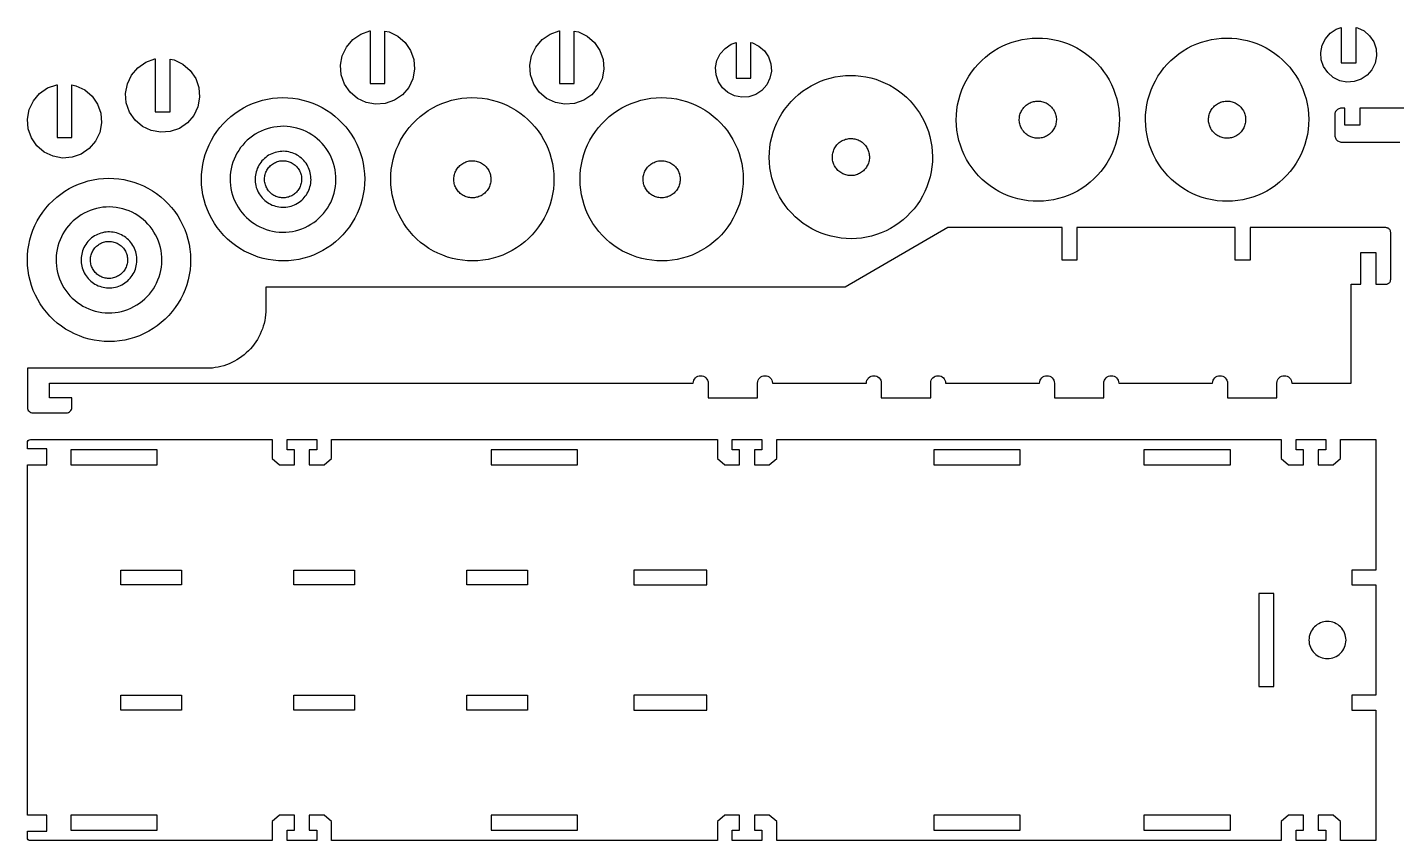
# Model space of a CAD drawing. Extents: x 18 to 1201, y 18 to 366.
# Drawn here: x 18 to 604, y 18 to 366 of the extents above; entities that cross this region are included whole.
import ezdxf

# ---------------------------------------------------------------- set-up
doc = ezdxf.new("R2010")
doc.units = 0
doc.header["$MEASUREMENT"] = 0
for name, color, linetype in [('EXT', 1, 'CONTINUOUS'), ('INT', 150, 'CONTINUOUS'), ('POCKET_1_1MM', 105, 'CONTINUOUS')]:
    doc.layers.add(name, color=color, linetype=linetype)

msp = doc.modelspace()

# ---------------------------------------------------------------- linework, layer by layer
at = {"layer": 'EXT'}
for points in [[(178.75, 337.31), (175.33, 334.96), (171.43, 333.58), (167.3, 333.26), (163.22, 334.01), (159.48, 335.8), (156.33, 338.49), (153.98, 341.9), (152.6, 345.81), (152.28, 349.94), (153.03, 354.02), (154.82, 357.76), (157.51, 360.91), (160.92, 363.26), (164.83, 364.64), (164.94, 364.64), (164.94, 342.09), (171.29, 342.09), (171.29, 364.53), (173.04, 364.21), (176.78, 362.42), (179.93, 359.73), (182.28, 356.31), (183.66, 352.41), (183.98, 348.28), (183.23, 344.2), (181.44, 340.46)], [(259.75, 337.31), (256.33, 334.96), (252.43, 333.58), (248.3, 333.26), (244.22, 334.01), (240.48, 335.8), (237.33, 338.49), (234.98, 341.9), (233.6, 345.81), (233.28, 349.94), (234.03, 354.02), (235.82, 357.76), (238.51, 360.91), (241.92, 363.26), (245.83, 364.64), (245.94, 364.64), (245.94, 342.09), (252.29, 342.09), (252.29, 364.53), (254.04, 364.21), (257.78, 362.42), (260.93, 359.73), (263.28, 356.31), (264.66, 352.41), (264.98, 348.28), (264.23, 344.2), (262.44, 340.46)], [(591.61, 345.71), (589.02, 343.97), (586.06, 342.97), (582.95, 342.76), (579.89, 343.36), (577.08, 344.74), (574.73, 346.79), (572.99, 349.38), (571.98, 352.34), (571.77, 355.45), (572.38, 358.52), (573.75, 361.32), (575.81, 363.67), (578.4, 365.41), (580.52, 366.13), (580.52, 350.99), (586.87, 350.99), (586.87, 366.15), (587.53, 366.02), (590.34, 364.65), (592.69, 362.59), (594.43, 360), (595.43, 357.05), (595.64, 353.93), (595.04, 350.87), (593.67, 348.06)], [(332.61, 339.21), (330.02, 337.47), (327.06, 336.47), (323.95, 336.26), (320.89, 336.86), (318.08, 338.24), (315.73, 340.29), (313.99, 342.88), (312.98, 345.84), (312.77, 348.95), (313.38, 352.02), (314.75, 354.82), (316.81, 357.17), (319.4, 358.91), (321.52, 359.63), (321.52, 344.49), (327.87, 344.49), (327.87, 359.65), (328.53, 359.52), (331.34, 358.15), (333.69, 356.09), (335.43, 353.5), (336.43, 350.55), (336.64, 347.43), (336.04, 344.37), (334.67, 341.56)], [(426.9, 301.1), (425.34, 302.65), (423.88, 304.29), (422.53, 306.01), (421.29, 307.82), (420.16, 309.7), (419.16, 311.65), (418.27, 313.66), (417.52, 315.72), (416.9, 317.83), (416.41, 319.97), (416.05, 322.13), (415.84, 324.31), (415.76, 326.51), (415.82, 328.7), (416.01, 330.89), (416.34, 333.05), (416.81, 335.2), (417.41, 337.31), (418.15, 339.38), (419.01, 341.39), (419.99, 343.35), (421.1, 345.25), (422.32, 347.07), (423.66, 348.81), (425.1, 350.46), (426.65, 352.02), (428.29, 353.48), (430.01, 354.83), (431.82, 356.08), (433.7, 357.2), (435.65, 358.21), (437.66, 359.09), (439.72, 359.84), (441.83, 360.47), (443.97, 360.96), (446.13, 361.31), (448.31, 361.53), (450.51, 361.61), (452.7, 361.55), (454.89, 361.35), (457.05, 361.02), (459.2, 360.55), (461.31, 359.95), (463.38, 359.22), (465.39, 358.36), (467.35, 357.37), (469.25, 356.26), (471.07, 355.04), (472.81, 353.7), (474.46, 352.26), (476.02, 350.72), (477.48, 349.08), (478.83, 347.35), (480.08, 345.54), (481.2, 343.66), (482.21, 341.71), (483.09, 339.7), (483.84, 337.64), (484.47, 335.54), (484.96, 333.4), (485.31, 331.23), (485.53, 329.05), (485.61, 326.86), (485.55, 324.66), (485.35, 322.48), (485.02, 320.31), (484.55, 318.17), (483.95, 316.06), (483.22, 313.99), (482.36, 311.97), (481.37, 310.01), (480.26, 308.12), (479.04, 306.3), (477.7, 304.56), (476.26, 302.9), (474.72, 301.34), (473.08, 299.88), (471.35, 298.53), (469.54, 297.29), (467.66, 296.16), (465.71, 295.16), (463.7, 294.27), (461.64, 293.52), (459.54, 292.9), (457.4, 292.41), (455.23, 292.05), (453.05, 291.84), (450.86, 291.76), (448.66, 291.82), (446.48, 292.01), (444.31, 292.34), (442.17, 292.81), (440.06, 293.41), (437.99, 294.15), (435.97, 295.01), (434.01, 295.99), (432.12, 297.1), (430.3, 298.32), (428.56, 299.66)], [(507.9, 301.1), (506.34, 302.65), (504.88, 304.29), (503.53, 306.01), (502.29, 307.82), (501.16, 309.7), (500.16, 311.65), (499.27, 313.66), (498.52, 315.72), (497.9, 317.83), (497.41, 319.97), (497.05, 322.13), (496.84, 324.31), (496.76, 326.51), (496.82, 328.7), (497.01, 330.89), (497.34, 333.05), (497.81, 335.2), (498.41, 337.31), (499.15, 339.38), (500.01, 341.39), (500.99, 343.35), (502.1, 345.25), (503.32, 347.07), (504.66, 348.81), (506.1, 350.46), (507.65, 352.02), (509.29, 353.48), (511.01, 354.83), (512.82, 356.08), (514.7, 357.2), (516.65, 358.21), (518.66, 359.09), (520.72, 359.84), (522.83, 360.47), (524.97, 360.96), (527.13, 361.31), (529.31, 361.53), (531.51, 361.61), (533.7, 361.55), (535.89, 361.35), (538.05, 361.02), (540.2, 360.55), (542.31, 359.95), (544.38, 359.22), (546.39, 358.36), (548.35, 357.37), (550.25, 356.26), (552.07, 355.04), (553.81, 353.7), (555.46, 352.26), (557.02, 350.72), (558.48, 349.08), (559.83, 347.35), (561.08, 345.54), (562.2, 343.66), (563.21, 341.71), (564.09, 339.7), (564.84, 337.64), (565.47, 335.54), (565.96, 333.4), (566.31, 331.23), (566.53, 329.05), (566.61, 326.86), (566.55, 324.66), (566.35, 322.48), (566.02, 320.31), (565.55, 318.17), (564.95, 316.06), (564.22, 313.99), (563.36, 311.97), (562.37, 310.01), (561.26, 308.12), (560.04, 306.3), (558.7, 304.56), (557.26, 302.9), (555.72, 301.34), (554.08, 299.88), (552.35, 298.53), (550.54, 297.29), (548.66, 296.16), (546.71, 295.16), (544.7, 294.27), (542.64, 293.52), (540.54, 292.9), (538.4, 292.41), (536.23, 292.05), (534.05, 291.84), (531.86, 291.76), (529.66, 291.82), (527.48, 292.01), (525.31, 292.34), (523.17, 292.81), (521.06, 293.41), (518.99, 294.15), (516.97, 295.01), (515.01, 295.99), (513.12, 297.1), (511.3, 298.32), (509.56, 299.66)], [(86.75, 325.31), (83.33, 322.96), (79.43, 321.58), (75.3, 321.26), (71.22, 322.01), (67.48, 323.8), (64.33, 326.49), (61.98, 329.9), (60.6, 333.81), (60.28, 337.94), (61.03, 342.02), (62.82, 345.76), (65.51, 348.91), (68.92, 351.26), (72.83, 352.64), (72.94, 352.64), (72.94, 330.09), (79.29, 330.09), (79.29, 352.53), (81.04, 352.21), (84.78, 350.42), (87.93, 347.73), (90.28, 344.31), (91.66, 340.41), (91.98, 336.28), (91.23, 332.2), (89.44, 328.46)], [(44.75, 314.31), (41.33, 311.96), (37.43, 310.58), (33.3, 310.26), (29.22, 311.01), (25.48, 312.8), (22.33, 315.49), (19.98, 318.9), (18.6, 322.81), (18.28, 326.94), (19.03, 331.02), (20.82, 334.76), (23.51, 337.91), (26.92, 340.26), (30.83, 341.64), (30.94, 341.64), (30.94, 319.09), (37.29, 319.09), (37.29, 341.53), (39.04, 341.21), (42.78, 339.42), (45.93, 336.73), (48.28, 333.31), (49.66, 329.41), (49.98, 325.28), (49.23, 321.2), (47.44, 317.46)], [(346.9, 285.1), (345.34, 286.65), (343.88, 288.29), (342.53, 290.01), (341.29, 291.82), (340.16, 293.7), (339.16, 295.65), (338.27, 297.66), (337.52, 299.72), (336.9, 301.83), (336.41, 303.97), (336.05, 306.13), (335.84, 308.31), (335.76, 310.51), (335.82, 312.7), (336.01, 314.89), (336.34, 317.05), (336.81, 319.2), (337.41, 321.31), (338.15, 323.38), (339.01, 325.39), (339.99, 327.35), (341.1, 329.25), (342.32, 331.07), (343.66, 332.81), (345.1, 334.46), (346.65, 336.02), (348.29, 337.48), (350.01, 338.83), (351.82, 340.08), (353.7, 341.2), (355.65, 342.21), (357.66, 343.09), (359.72, 343.84), (361.83, 344.47), (363.97, 344.96), (366.13, 345.31), (368.31, 345.53), (370.51, 345.61), (372.7, 345.55), (374.89, 345.35), (377.05, 345.02), (379.2, 344.55), (381.31, 343.95), (383.38, 343.22), (385.39, 342.36), (387.35, 341.37), (389.25, 340.26), (391.07, 339.04), (392.81, 337.7), (394.46, 336.26), (396.02, 334.72), (397.48, 333.08), (398.83, 331.35), (400.08, 329.54), (401.2, 327.66), (402.21, 325.71), (403.09, 323.7), (403.84, 321.64), (404.47, 319.54), (404.96, 317.4), (405.31, 315.23), (405.53, 313.05), (405.61, 310.86), (405.55, 308.66), (405.35, 306.48), (405.02, 304.31), (404.55, 302.17), (403.95, 300.06), (403.22, 297.99), (402.36, 295.97), (401.37, 294.01), (400.26, 292.12), (399.04, 290.3), (397.7, 288.56), (396.26, 286.9), (394.72, 285.34), (393.08, 283.88), (391.35, 282.53), (389.54, 281.29), (387.66, 280.16), (385.71, 279.16), (383.7, 278.27), (381.64, 277.52), (379.54, 276.9), (377.4, 276.41), (375.23, 276.05), (373.05, 275.84), (370.86, 275.76), (368.66, 275.82), (366.48, 276.01), (364.31, 276.34), (362.17, 276.81), (360.06, 277.41), (357.99, 278.15), (355.97, 279.01), (354.01, 279.99), (352.12, 281.1), (350.3, 282.32), (348.56, 283.66)], [(103.9, 275.6), (102.34, 277.15), (100.88, 278.79), (99.53, 280.51), (98.29, 282.32), (97.16, 284.2), (96.16, 286.15), (95.27, 288.16), (94.52, 290.22), (93.9, 292.33), (93.41, 294.47), (93.05, 296.63), (92.84, 298.81), (92.76, 301.01), (92.82, 303.2), (93.01, 305.39), (93.34, 307.55), (93.81, 309.7), (94.41, 311.81), (95.15, 313.88), (96.01, 315.89), (96.99, 317.85), (98.1, 319.75), (99.32, 321.57), (100.66, 323.31), (102.1, 324.96), (103.65, 326.52), (105.29, 327.98), (107.01, 329.33), (108.82, 330.58), (110.7, 331.7), (112.65, 332.71), (114.66, 333.59), (116.72, 334.34), (118.83, 334.97), (120.97, 335.46), (123.13, 335.81), (125.31, 336.03), (127.51, 336.11), (129.7, 336.05), (131.89, 335.85), (134.05, 335.52), (136.2, 335.05), (138.31, 334.45), (140.38, 333.72), (142.39, 332.86), (144.35, 331.87), (146.25, 330.76), (148.07, 329.54), (149.81, 328.2), (151.46, 326.76), (153.02, 325.22), (154.48, 323.58), (155.83, 321.85), (157.08, 320.04), (158.2, 318.16), (159.21, 316.21), (160.09, 314.2), (160.84, 312.14), (161.47, 310.04), (161.96, 307.9), (162.31, 305.73), (162.53, 303.55), (162.61, 301.36), (162.55, 299.16), (162.35, 296.98), (162.02, 294.81), (161.55, 292.67), (160.95, 290.56), (160.22, 288.49), (159.36, 286.47), (158.37, 284.51), (157.26, 282.62), (156.04, 280.8), (154.7, 279.06), (153.26, 277.4), (151.72, 275.84), (150.08, 274.38), (148.35, 273.03), (146.54, 271.79), (144.66, 270.66), (142.71, 269.66), (140.7, 268.77), (138.64, 268.02), (136.54, 267.4), (134.4, 266.91), (132.23, 266.55), (130.05, 266.34), (127.86, 266.26), (125.66, 266.32), (123.48, 266.51), (121.31, 266.84), (119.17, 267.31), (117.06, 267.91), (114.99, 268.65), (112.97, 269.51), (111.01, 270.49), (109.12, 271.6), (107.3, 272.82), (105.56, 274.16)], [(184.9, 275.6), (183.34, 277.15), (181.88, 278.79), (180.53, 280.51), (179.29, 282.32), (178.16, 284.2), (177.16, 286.15), (176.27, 288.16), (175.52, 290.22), (174.9, 292.33), (174.41, 294.47), (174.05, 296.63), (173.84, 298.81), (173.76, 301.01), (173.82, 303.2), (174.01, 305.39), (174.34, 307.55), (174.81, 309.7), (175.41, 311.81), (176.15, 313.88), (177.01, 315.89), (177.99, 317.85), (179.1, 319.75), (180.32, 321.57), (181.66, 323.31), (183.1, 324.96), (184.65, 326.52), (186.29, 327.98), (188.01, 329.33), (189.82, 330.58), (191.7, 331.7), (193.65, 332.71), (195.66, 333.59), (197.72, 334.34), (199.83, 334.97), (201.97, 335.46), (204.13, 335.81), (206.31, 336.03), (208.51, 336.11), (210.7, 336.05), (212.89, 335.85), (215.05, 335.52), (217.2, 335.05), (219.31, 334.45), (221.38, 333.72), (223.39, 332.86), (225.35, 331.87), (227.25, 330.76), (229.07, 329.54), (230.81, 328.2), (232.46, 326.76), (234.02, 325.22), (235.48, 323.58), (236.83, 321.85), (238.08, 320.04), (239.2, 318.16), (240.21, 316.21), (241.09, 314.2), (241.84, 312.14), (242.47, 310.04), (242.96, 307.9), (243.31, 305.73), (243.53, 303.55), (243.61, 301.36), (243.55, 299.16), (243.35, 296.98), (243.02, 294.81), (242.55, 292.67), (241.95, 290.56), (241.22, 288.49), (240.36, 286.47), (239.37, 284.51), (238.26, 282.62), (237.04, 280.8), (235.7, 279.06), (234.26, 277.4), (232.72, 275.84), (231.08, 274.38), (229.35, 273.03), (227.54, 271.79), (225.66, 270.66), (223.71, 269.66), (221.7, 268.77), (219.64, 268.02), (217.54, 267.4), (215.4, 266.91), (213.23, 266.55), (211.05, 266.34), (208.86, 266.26), (206.66, 266.32), (204.48, 266.51), (202.31, 266.84), (200.17, 267.31), (198.06, 267.91), (195.99, 268.65), (193.97, 269.51), (192.01, 270.49), (190.12, 271.6), (188.3, 272.82), (186.56, 274.16)], [(265.9, 275.6), (264.34, 277.15), (262.88, 278.79), (261.53, 280.51), (260.29, 282.32), (259.16, 284.2), (258.16, 286.15), (257.27, 288.16), (256.52, 290.22), (255.9, 292.33), (255.41, 294.47), (255.05, 296.63), (254.84, 298.81), (254.76, 301.01), (254.82, 303.2), (255.01, 305.39), (255.34, 307.55), (255.81, 309.7), (256.41, 311.81), (257.15, 313.88), (258.01, 315.89), (258.99, 317.85), (260.1, 319.75), (261.32, 321.57), (262.66, 323.31), (264.1, 324.96), (265.65, 326.52), (267.29, 327.98), (269.01, 329.33), (270.82, 330.58), (272.7, 331.7), (274.65, 332.71), (276.66, 333.59), (278.72, 334.34), (280.83, 334.97), (282.97, 335.46), (285.13, 335.81), (287.31, 336.03), (289.51, 336.11), (291.7, 336.05), (293.89, 335.85), (296.05, 335.52), (298.2, 335.05), (300.31, 334.45), (302.38, 333.72), (304.39, 332.86), (306.35, 331.87), (308.25, 330.76), (310.07, 329.54), (311.81, 328.2), (313.46, 326.76), (315.02, 325.22), (316.48, 323.58), (317.83, 321.85), (319.08, 320.04), (320.2, 318.16), (321.21, 316.21), (322.09, 314.2), (322.84, 312.14), (323.47, 310.04), (323.96, 307.9), (324.31, 305.73), (324.53, 303.55), (324.61, 301.36), (324.55, 299.16), (324.35, 296.98), (324.02, 294.81), (323.55, 292.67), (322.95, 290.56), (322.22, 288.49), (321.36, 286.47), (320.37, 284.51), (319.26, 282.62), (318.04, 280.8), (316.7, 279.06), (315.26, 277.4), (313.72, 275.84), (312.08, 274.38), (310.35, 273.03), (308.54, 271.79), (306.66, 270.66), (304.71, 269.66), (302.7, 268.77), (300.64, 268.02), (298.54, 267.4), (296.4, 266.91), (294.23, 266.55), (292.05, 266.34), (289.86, 266.26), (287.66, 266.32), (285.48, 266.51), (283.31, 266.84), (281.17, 267.31), (279.06, 267.91), (276.99, 268.65), (274.97, 269.51), (273.01, 270.49), (271.12, 271.6), (269.3, 272.82), (267.56, 274.16)], [(29.4, 241.1), (27.84, 242.65), (26.38, 244.29), (25.03, 246.01), (23.79, 247.82), (22.66, 249.7), (21.66, 251.65), (20.77, 253.66), (20.02, 255.72), (19.4, 257.83), (18.91, 259.97), (18.55, 262.13), (18.34, 264.31), (18.26, 266.51), (18.32, 268.7), (18.51, 270.89), (18.84, 273.05), (19.31, 275.2), (19.91, 277.31), (20.65, 279.38), (21.51, 281.39), (22.49, 283.35), (23.6, 285.25), (24.82, 287.07), (26.16, 288.81), (27.6, 290.46), (29.15, 292.02), (30.79, 293.48), (32.51, 294.83), (34.32, 296.08), (36.2, 297.2), (38.15, 298.21), (40.16, 299.09), (42.22, 299.84), (44.33, 300.47), (46.47, 300.96), (48.63, 301.31), (50.81, 301.53), (53.01, 301.61), (55.2, 301.55), (57.39, 301.35), (59.55, 301.02), (61.7, 300.55), (63.81, 299.95), (65.88, 299.22), (67.89, 298.36), (69.85, 297.37), (71.75, 296.26), (73.57, 295.04), (75.31, 293.7), (76.96, 292.26), (78.52, 290.72), (79.98, 289.08), (81.33, 287.35), (82.58, 285.54), (83.7, 283.66), (84.71, 281.71), (85.59, 279.7), (86.34, 277.64), (86.97, 275.54), (87.46, 273.4), (87.81, 271.23), (88.03, 269.05), (88.11, 266.86), (88.05, 264.66), (87.85, 262.48), (87.52, 260.31), (87.05, 258.17), (86.45, 256.06), (85.72, 253.99), (84.86, 251.97), (83.87, 250.01), (82.76, 248.12), (81.54, 246.3), (80.2, 244.56), (78.76, 242.9), (77.22, 241.34), (75.58, 239.88), (73.85, 238.53), (72.04, 237.29), (70.16, 236.16), (68.21, 235.16), (66.2, 234.27), (64.14, 233.52), (62.04, 232.9), (59.9, 232.41), (57.73, 232.05), (55.55, 231.84), (53.36, 231.76), (51.16, 231.82), (48.98, 232.01), (46.81, 232.34), (44.67, 232.81), (42.56, 233.41), (40.49, 234.15), (38.47, 235.01), (36.51, 235.99), (34.62, 237.1), (32.8, 238.32), (31.06, 239.66)]]:
    msp.add_lwpolyline(points, close=True, dxfattribs=at)
msp.add_lwpolyline([(608.55, 331.56), (588.45, 331.56), (588.45, 324.33), (582.1, 324.33), (582.1, 331.56), (580.65, 331.56), (580.27, 331.53), (579.9, 331.46), (579.54, 331.34), (579.2, 331.17), (578.89, 330.96), (578.6, 330.71), (578.35, 330.43), (578.14, 330.11), (577.98, 329.77), (577.85, 329.42), (577.78, 329.04), (577.76, 328.67), (577.76, 319.99), (577.79, 319.6), (577.87, 319.22), (578.01, 318.86), (578.19, 318.52), (578.41, 318.2), (578.67, 317.91), (578.97, 317.67), (579.3, 317.46), (579.65, 317.29), (580.02, 317.18), (580.4, 317.11), (580.78, 317.1), (605.62, 317.1)], dxfattribs=at)
for points in [[(584.77, 256.26), (588.92, 256.26), (588.92, 269.88), (595.27, 269.88), (595.27, 256.26), (599.58, 256.26), (599.86, 256.27), (600.13, 256.33), (600.39, 256.42), (600.64, 256.54), (600.87, 256.69), (601.08, 256.88), (601.26, 257.08), (601.42, 257.31), (601.54, 257.56), (601.63, 257.82), (601.68, 258.1), (601.7, 258.37), (601.7, 278.37), (601.68, 278.65), (601.63, 278.92), (601.54, 279.18), (601.42, 279.43), (601.26, 279.66), (601.08, 279.87), (600.87, 280.05), (600.64, 280.21), (600.39, 280.33), (600.13, 280.42), (599.86, 280.47), (599.58, 280.49), (541.53, 280.49), (541.53, 266.6), (535.18, 266.6), (535.18, 280.49), (467.44, 280.49), (467.44, 266.6), (461.09, 266.6), (461.09, 280.49), (412.19, 280.48), (368.2, 255.08), (120.3, 255.08), (120.3, 245.71, -0.414214), (94.9, 220.31), (18.26, 220.31), (18.26, 203.64, 0.414214), (20.64, 201.26), (34.93, 201.26, 0.414214), (37.31, 203.64), (37.31, 207.61), (27.78, 207.61), (27.78, 213.96), (303.25, 213.96, -0.414214), (306.42, 217.13, -0.414214), (309.6, 213.96), (309.6, 207.61), (330.77, 207.61), (330.77, 213.96, -1), (337.12, 213.96), (377.33, 213.96, -0.414214), (380.51, 217.13, -0.414214), (383.68, 213.96), (383.68, 207.61), (404.85, 207.61), (404.85, 213.96, -1), (411.2, 213.96), (451.42, 213.96, -0.414214), (454.59, 217.13, -0.414214), (457.77, 213.96), (457.77, 207.61), (478.93, 207.61), (478.93, 213.96, -0.414214), (482.11, 217.13, -0.414214), (485.28, 213.96), (525.5, 213.96, -0.414214), (528.67, 217.13, -0.414214), (531.85, 213.96), (531.85, 207.61), (553.02, 207.61), (553.02, 213.96, -1), (559.37, 213.96), (584.77, 213.96)], [(145.26, 179.01), (148.43, 181.7), (148.43, 185.36), (148.43, 189.84), (313.53, 189.84), (313.53, 185.36), (313.53, 181.7), (316.71, 179.01), (323.06, 179.01), (323.06, 185.36), (319.88, 185.36), (319.88, 189.84), (332.58, 189.84), (332.58, 185.36), (329.41, 185.36), (329.41, 179.01), (335.76, 179.01), (338.93, 181.7), (338.93, 185.36), (338.93, 189.84), (554.83, 189.84), (554.83, 185.36), (554.83, 181.7), (558.01, 179.01), (564.36, 179.01), (564.36, 185.36), (561.18, 185.36), (561.18, 189.84), (573.88, 189.84), (573.88, 185.36), (570.71, 185.36), (570.71, 179.01), (577.06, 179.01), (580.23, 181.7), (580.23, 185.36), (580.23, 189.84), (595.27, 189.84), (595.27, 134.02), (585.13, 134.02), (585.13, 127.67), (595.27, 127.67), (595.27, 80.43), (585.13, 80.43), (585.13, 74.08), (595.27, 74.08), (595.27, 18.26), (580.23, 18.26), (580.23, 22.74), (580.23, 26.4), (577.06, 29.09), (570.71, 29.09), (570.71, 22.74), (573.88, 22.74), (573.88, 18.26), (561.18, 18.26), (561.18, 22.74), (564.36, 22.74), (564.36, 29.09), (558.01, 29.09), (554.83, 26.4), (554.83, 22.74), (554.83, 18.26), (338.93, 18.26), (338.93, 22.74), (338.93, 26.4), (335.76, 29.09), (329.41, 29.09), (329.41, 22.74), (332.58, 22.74), (332.58, 18.26), (319.88, 18.26), (319.88, 22.74), (323.06, 22.74), (323.06, 29.09), (316.71, 29.09), (313.53, 26.4), (313.53, 22.74), (313.53, 18.26), (148.43, 18.26), (148.43, 22.74), (148.43, 26.4), (145.26, 29.09), (138.91, 29.09), (138.91, 22.74), (142.08, 22.74), (142.08, 18.26), (129.38, 18.26), (129.38, 22.74), (132.56, 22.74), (132.56, 29.09), (126.21, 29.09), (123.03, 26.4), (123.03, 22.74), (123.03, 18.26), (19.58, 18.26, -0.414214), (18.26, 19.58), (18.26, 22.23), (26.6, 22.23), (26.6, 29.09), (18.26, 29.09), (18.26, 179.01), (26.6, 179.01), (26.6, 185.87), (18.26, 185.87), (18.26, 188.52, -0.414214), (19.58, 189.84), (123.03, 189.84), (123.03, 185.36), (123.03, 181.7), (126.21, 179.01), (132.56, 179.01), (132.56, 185.36), (129.38, 185.36), (129.38, 189.84), (142.08, 189.84), (142.08, 185.36), (138.91, 185.36), (138.91, 179.01)]]:
    msp.add_lwpolyline(points, format="xyb", close=True, dxfattribs=at)
at = {"layer": 'INT'}
for points in [[(444.48, 321.73), (444.18, 322.13), (443.91, 322.54), (443.66, 322.98), (443.44, 323.43), (443.25, 323.89), (443.09, 324.36), (442.96, 324.84), (442.86, 325.33), (442.79, 325.82), (442.75, 326.32), (442.75, 326.82), (442.77, 327.32), (442.83, 327.81), (442.91, 328.3), (443.03, 328.79), (443.18, 329.26), (443.35, 329.73), (443.56, 330.18), (443.79, 330.62), (444.05, 331.05), (444.34, 331.46), (444.65, 331.85), (444.99, 332.21), (445.35, 332.56), (445.73, 332.88), (446.13, 333.18), (446.54, 333.46), (446.98, 333.7), (447.43, 333.92), (447.89, 334.11), (448.36, 334.27), (448.84, 334.4), (449.33, 334.5), (449.82, 334.57), (450.32, 334.61), (450.82, 334.62), (451.32, 334.59), (451.81, 334.54), (452.3, 334.45), (452.79, 334.34), (453.26, 334.19), (453.73, 334.01), (454.18, 333.81), (454.62, 333.57), (455.05, 333.31), (455.46, 333.02), (455.85, 332.71), (456.21, 332.37), (456.56, 332.02), (456.88, 331.64), (457.18, 331.24), (457.46, 330.82), (457.7, 330.39), (457.92, 329.94), (458.11, 329.48), (458.27, 329.01), (458.4, 328.52), (458.5, 328.04), (458.57, 327.54), (458.61, 327.04), (458.62, 326.55), (458.59, 326.05), (458.54, 325.55), (458.45, 325.06), (458.34, 324.58), (458.19, 324.1), (458.01, 323.63), (457.81, 323.18), (457.57, 322.74), (457.31, 322.31), (457.02, 321.91), (456.71, 321.52), (456.37, 321.15), (456.02, 320.8), (455.64, 320.48), (455.24, 320.18), (454.82, 319.91), (454.39, 319.66), (453.94, 319.44), (453.48, 319.25), (453.01, 319.09), (452.52, 318.96), (452.04, 318.86), (451.54, 318.79), (451.04, 318.75), (450.55, 318.75), (450.05, 318.77), (449.55, 318.83), (449.06, 318.91), (448.58, 319.03), (448.1, 319.18), (447.63, 319.35), (447.18, 319.56), (446.74, 319.79), (446.31, 320.05), (445.91, 320.34), (445.52, 320.65), (445.15, 320.99), (444.8, 321.35)], [(525.48, 321.73), (525.18, 322.13), (524.91, 322.54), (524.66, 322.98), (524.44, 323.43), (524.25, 323.89), (524.09, 324.36), (523.96, 324.84), (523.86, 325.33), (523.79, 325.82), (523.75, 326.32), (523.75, 326.82), (523.77, 327.32), (523.83, 327.81), (523.91, 328.3), (524.03, 328.79), (524.18, 329.26), (524.35, 329.73), (524.56, 330.18), (524.79, 330.62), (525.05, 331.05), (525.34, 331.46), (525.65, 331.85), (525.99, 332.21), (526.35, 332.56), (526.73, 332.88), (527.13, 333.18), (527.54, 333.46), (527.98, 333.7), (528.43, 333.92), (528.89, 334.11), (529.36, 334.27), (529.84, 334.4), (530.33, 334.5), (530.82, 334.57), (531.32, 334.61), (531.82, 334.62), (532.32, 334.59), (532.81, 334.54), (533.3, 334.45), (533.79, 334.34), (534.26, 334.19), (534.73, 334.01), (535.18, 333.81), (535.62, 333.57), (536.05, 333.31), (536.46, 333.02), (536.85, 332.71), (537.21, 332.37), (537.56, 332.02), (537.88, 331.64), (538.18, 331.24), (538.46, 330.82), (538.7, 330.39), (538.92, 329.94), (539.11, 329.48), (539.27, 329.01), (539.4, 328.52), (539.5, 328.04), (539.57, 327.54), (539.61, 327.04), (539.62, 326.55), (539.59, 326.05), (539.54, 325.55), (539.45, 325.06), (539.34, 324.58), (539.19, 324.1), (539.01, 323.63), (538.81, 323.18), (538.57, 322.74), (538.31, 322.31), (538.02, 321.91), (537.71, 321.52), (537.37, 321.15), (537.02, 320.8), (536.64, 320.48), (536.24, 320.18), (535.82, 319.91), (535.39, 319.66), (534.94, 319.44), (534.48, 319.25), (534.01, 319.09), (533.52, 318.96), (533.04, 318.86), (532.54, 318.79), (532.04, 318.75), (531.55, 318.75), (531.05, 318.77), (530.55, 318.83), (530.06, 318.91), (529.58, 319.03), (529.1, 319.18), (528.63, 319.35), (528.18, 319.56), (527.74, 319.79), (527.31, 320.05), (526.91, 320.34), (526.52, 320.65), (526.15, 320.99), (525.8, 321.35)], [(364.48, 305.73), (364.18, 306.13), (363.91, 306.54), (363.66, 306.98), (363.44, 307.43), (363.25, 307.89), (363.09, 308.36), (362.96, 308.84), (362.86, 309.33), (362.79, 309.82), (362.75, 310.32), (362.75, 310.82), (362.77, 311.32), (362.83, 311.81), (362.91, 312.3), (363.03, 312.79), (363.18, 313.26), (363.35, 313.73), (363.56, 314.18), (363.79, 314.62), (364.05, 315.05), (364.34, 315.46), (364.65, 315.85), (364.99, 316.21), (365.35, 316.56), (365.73, 316.88), (366.13, 317.18), (366.54, 317.46), (366.98, 317.7), (367.43, 317.92), (367.89, 318.11), (368.36, 318.27), (368.84, 318.4), (369.33, 318.5), (369.82, 318.57), (370.32, 318.61), (370.82, 318.62), (371.32, 318.59), (371.81, 318.54), (372.3, 318.45), (372.79, 318.34), (373.26, 318.19), (373.73, 318.01), (374.18, 317.81), (374.62, 317.57), (375.05, 317.31), (375.46, 317.02), (375.85, 316.71), (376.21, 316.37), (376.56, 316.02), (376.88, 315.64), (377.18, 315.24), (377.46, 314.82), (377.7, 314.39), (377.92, 313.94), (378.11, 313.48), (378.27, 313.01), (378.4, 312.52), (378.5, 312.04), (378.57, 311.54), (378.61, 311.04), (378.62, 310.55), (378.59, 310.05), (378.54, 309.55), (378.45, 309.06), (378.34, 308.58), (378.19, 308.1), (378.01, 307.63), (377.81, 307.18), (377.57, 306.74), (377.31, 306.31), (377.02, 305.91), (376.71, 305.52), (376.37, 305.15), (376.02, 304.8), (375.64, 304.48), (375.24, 304.18), (374.82, 303.91), (374.39, 303.66), (373.94, 303.44), (373.48, 303.25), (373.01, 303.09), (372.52, 302.96), (372.04, 302.86), (371.54, 302.79), (371.04, 302.75), (370.55, 302.75), (370.05, 302.77), (369.55, 302.83), (369.06, 302.91), (368.58, 303.03), (368.1, 303.18), (367.63, 303.35), (367.18, 303.56), (366.74, 303.79), (366.31, 304.05), (365.91, 304.34), (365.52, 304.65), (365.15, 304.99), (364.8, 305.35)], [(121.48, 296.23), (121.18, 296.63), (120.91, 297.04), (120.66, 297.48), (120.44, 297.93), (120.25, 298.39), (120.09, 298.86), (119.96, 299.34), (119.86, 299.83), (119.79, 300.32), (119.75, 300.82), (119.75, 301.32), (119.77, 301.82), (119.83, 302.31), (119.91, 302.8), (120.03, 303.29), (120.18, 303.76), (120.35, 304.23), (120.56, 304.68), (120.79, 305.12), (121.05, 305.55), (121.34, 305.96), (121.65, 306.35), (121.99, 306.71), (122.35, 307.06), (122.73, 307.38), (123.13, 307.68), (123.54, 307.96), (123.98, 308.2), (124.43, 308.42), (124.89, 308.61), (125.36, 308.77), (125.84, 308.9), (126.33, 309), (126.82, 309.07), (127.32, 309.11), (127.82, 309.12), (128.32, 309.09), (128.81, 309.04), (129.3, 308.95), (129.79, 308.84), (130.26, 308.69), (130.73, 308.51), (131.18, 308.31), (131.62, 308.07), (132.05, 307.81), (132.46, 307.52), (132.85, 307.21), (133.21, 306.87), (133.56, 306.52), (133.88, 306.14), (134.18, 305.74), (134.46, 305.32), (134.7, 304.89), (134.92, 304.44), (135.11, 303.98), (135.27, 303.51), (135.4, 303.02), (135.5, 302.54), (135.57, 302.04), (135.61, 301.54), (135.62, 301.05), (135.59, 300.55), (135.54, 300.05), (135.45, 299.56), (135.34, 299.08), (135.19, 298.6), (135.01, 298.13), (134.81, 297.68), (134.57, 297.24), (134.31, 296.81), (134.02, 296.41), (133.71, 296.02), (133.37, 295.65), (133.02, 295.3), (132.64, 294.98), (132.24, 294.68), (131.82, 294.41), (131.39, 294.16), (130.94, 293.94), (130.48, 293.75), (130.01, 293.59), (129.52, 293.46), (129.04, 293.36), (128.54, 293.29), (128.04, 293.25), (127.55, 293.25), (127.05, 293.27), (126.55, 293.33), (126.06, 293.41), (125.58, 293.53), (125.1, 293.68), (124.63, 293.85), (124.18, 294.06), (123.74, 294.29), (123.31, 294.55), (122.91, 294.84), (122.52, 295.15), (122.15, 295.49), (121.8, 295.85)], [(202.48, 296.23), (202.18, 296.63), (201.91, 297.04), (201.66, 297.48), (201.44, 297.93), (201.25, 298.39), (201.09, 298.86), (200.96, 299.34), (200.86, 299.83), (200.79, 300.32), (200.75, 300.82), (200.75, 301.32), (200.77, 301.82), (200.83, 302.31), (200.91, 302.8), (201.03, 303.29), (201.18, 303.76), (201.35, 304.23), (201.56, 304.68), (201.79, 305.12), (202.05, 305.55), (202.34, 305.96), (202.65, 306.35), (202.99, 306.71), (203.35, 307.06), (203.73, 307.38), (204.13, 307.68), (204.54, 307.96), (204.98, 308.2), (205.43, 308.42), (205.89, 308.61), (206.36, 308.77), (206.84, 308.9), (207.33, 309), (207.82, 309.07), (208.32, 309.11), (208.82, 309.12), (209.32, 309.09), (209.81, 309.04), (210.3, 308.95), (210.79, 308.84), (211.26, 308.69), (211.73, 308.51), (212.18, 308.31), (212.62, 308.07), (213.05, 307.81), (213.46, 307.52), (213.85, 307.21), (214.21, 306.87), (214.56, 306.52), (214.88, 306.14), (215.18, 305.74), (215.46, 305.32), (215.7, 304.89), (215.92, 304.44), (216.11, 303.98), (216.27, 303.51), (216.4, 303.02), (216.5, 302.54), (216.57, 302.04), (216.61, 301.54), (216.62, 301.05), (216.59, 300.55), (216.54, 300.05), (216.45, 299.56), (216.34, 299.08), (216.19, 298.6), (216.01, 298.13), (215.81, 297.68), (215.57, 297.24), (215.31, 296.81), (215.02, 296.41), (214.71, 296.02), (214.37, 295.65), (214.02, 295.3), (213.64, 294.98), (213.24, 294.68), (212.82, 294.41), (212.39, 294.16), (211.94, 293.94), (211.48, 293.75), (211.01, 293.59), (210.52, 293.46), (210.04, 293.36), (209.54, 293.29), (209.04, 293.25), (208.55, 293.25), (208.05, 293.27), (207.55, 293.33), (207.06, 293.41), (206.58, 293.53), (206.1, 293.68), (205.63, 293.85), (205.18, 294.06), (204.74, 294.29), (204.31, 294.55), (203.91, 294.84), (203.52, 295.15), (203.15, 295.49), (202.8, 295.85)], [(283.48, 296.23), (283.18, 296.63), (282.91, 297.04), (282.66, 297.48), (282.44, 297.93), (282.25, 298.39), (282.09, 298.86), (281.96, 299.34), (281.86, 299.83), (281.79, 300.32), (281.75, 300.82), (281.75, 301.32), (281.77, 301.82), (281.83, 302.31), (281.91, 302.8), (282.03, 303.29), (282.18, 303.76), (282.35, 304.23), (282.56, 304.68), (282.79, 305.12), (283.05, 305.55), (283.34, 305.96), (283.65, 306.35), (283.99, 306.71), (284.35, 307.06), (284.73, 307.38), (285.13, 307.68), (285.54, 307.96), (285.98, 308.2), (286.43, 308.42), (286.89, 308.61), (287.36, 308.77), (287.84, 308.9), (288.33, 309), (288.82, 309.07), (289.32, 309.11), (289.82, 309.12), (290.32, 309.09), (290.81, 309.04), (291.3, 308.95), (291.79, 308.84), (292.26, 308.69), (292.73, 308.51), (293.18, 308.31), (293.62, 308.07), (294.05, 307.81), (294.46, 307.52), (294.85, 307.21), (295.21, 306.87), (295.56, 306.52), (295.88, 306.14), (296.18, 305.74), (296.46, 305.32), (296.7, 304.89), (296.92, 304.44), (297.11, 303.98), (297.27, 303.51), (297.4, 303.02), (297.5, 302.54), (297.57, 302.04), (297.61, 301.54), (297.62, 301.05), (297.59, 300.55), (297.54, 300.05), (297.45, 299.56), (297.34, 299.08), (297.19, 298.6), (297.01, 298.13), (296.81, 297.68), (296.57, 297.24), (296.31, 296.81), (296.02, 296.41), (295.71, 296.02), (295.37, 295.65), (295.02, 295.3), (294.64, 294.98), (294.24, 294.68), (293.82, 294.41), (293.39, 294.16), (292.94, 293.94), (292.48, 293.75), (292.01, 293.59), (291.52, 293.46), (291.04, 293.36), (290.54, 293.29), (290.04, 293.25), (289.55, 293.25), (289.05, 293.27), (288.55, 293.33), (288.06, 293.41), (287.58, 293.53), (287.1, 293.68), (286.63, 293.85), (286.18, 294.06), (285.74, 294.29), (285.31, 294.55), (284.91, 294.84), (284.52, 295.15), (284.15, 295.49), (283.8, 295.85)], [(46.98, 261.73), (46.68, 262.13), (46.41, 262.54), (46.16, 262.98), (45.94, 263.43), (45.75, 263.89), (45.59, 264.36), (45.46, 264.84), (45.36, 265.33), (45.29, 265.82), (45.25, 266.32), (45.25, 266.82), (45.27, 267.32), (45.33, 267.81), (45.41, 268.3), (45.53, 268.79), (45.68, 269.26), (45.85, 269.73), (46.06, 270.18), (46.29, 270.62), (46.55, 271.05), (46.84, 271.46), (47.15, 271.85), (47.49, 272.21), (47.85, 272.56), (48.23, 272.88), (48.63, 273.18), (49.04, 273.46), (49.48, 273.7), (49.93, 273.92), (50.39, 274.11), (50.86, 274.27), (51.34, 274.4), (51.83, 274.5), (52.32, 274.57), (52.82, 274.61), (53.32, 274.62), (53.82, 274.59), (54.31, 274.54), (54.8, 274.45), (55.29, 274.34), (55.76, 274.19), (56.23, 274.01), (56.68, 273.81), (57.12, 273.57), (57.55, 273.31), (57.96, 273.02), (58.35, 272.71), (58.71, 272.37), (59.06, 272.02), (59.38, 271.64), (59.68, 271.24), (59.96, 270.82), (60.2, 270.39), (60.42, 269.94), (60.61, 269.48), (60.77, 269.01), (60.9, 268.52), (61, 268.04), (61.07, 267.54), (61.11, 267.04), (61.12, 266.55), (61.09, 266.05), (61.04, 265.55), (60.95, 265.06), (60.84, 264.58), (60.69, 264.1), (60.51, 263.63), (60.31, 263.18), (60.07, 262.74), (59.81, 262.31), (59.52, 261.91), (59.21, 261.52), (58.87, 261.15), (58.52, 260.8), (58.14, 260.48), (57.74, 260.18), (57.32, 259.91), (56.89, 259.66), (56.44, 259.44), (55.98, 259.25), (55.51, 259.09), (55.02, 258.96), (54.54, 258.86), (54.04, 258.79), (53.54, 258.75), (53.05, 258.75), (52.55, 258.77), (52.05, 258.83), (51.56, 258.91), (51.08, 259.03), (50.6, 259.18), (50.13, 259.35), (49.68, 259.56), (49.24, 259.79), (48.81, 260.05), (48.41, 260.34), (48.02, 260.65), (47.65, 260.99), (47.3, 261.35)], [(73.82, 179.01), (73.82, 185.36), (36.78, 185.36), (36.78, 179.01)], [(253.74, 179.01), (253.74, 185.36), (216.69, 185.36), (216.69, 179.01)], [(443.18, 179.01), (443.18, 185.36), (406.14, 185.36), (406.14, 179.01)], [(533.14, 179.01), (533.14, 185.36), (496.09, 185.36), (496.09, 179.01)], [(58.21, 127.67), (58.21, 134.02), (84.14, 134.02), (84.14, 127.67)], [(132.29, 127.67), (132.29, 134.02), (158.22, 134.02), (158.22, 127.67)], [(206.37, 127.67), (206.37, 134.02), (232.3, 134.02), (232.3, 127.67)], [(277.81, 127.67), (309.03, 127.67), (309.03, 134.02), (277.81, 134.02)], [(545.31, 84.22), (551.66, 84.22), (551.66, 123.91), (545.31, 123.91)], [(58.21, 74.08), (58.21, 80.43), (84.14, 80.43), (84.14, 74.08)], [(132.29, 80.43), (158.22, 80.43), (158.22, 74.08), (132.29, 74.08)], [(206.37, 80.43), (232.3, 80.43), (232.3, 74.08), (206.37, 74.08)], [(277.81, 74.08), (309.03, 74.08), (309.03, 80.43), (277.81, 80.43)], [(36.78, 29.09), (36.78, 22.74), (73.82, 22.74), (73.82, 29.09)], [(216.69, 29.09), (216.69, 22.74), (253.74, 22.74), (253.74, 29.09)], [(406.14, 29.09), (406.14, 22.74), (443.18, 22.74), (443.18, 29.09)], [(496.09, 29.09), (496.09, 22.74), (533.14, 22.74), (533.14, 29.09)]]:
    msp.add_lwpolyline(points, close=True, dxfattribs=at)
msp.add_lwpolyline([(574.64, 111.99, 0.414214), (566.7, 104.05, 0.414214), (574.64, 96.11, 0.414214), (582.57, 104.05, 0.414214)], format="xyb", close=True, dxfattribs=at)
at = {"layer": 'POCKET_1_1MM'}
for points in [[(111.99, 284.85), (113.04, 283.9), (114.16, 283.01), (115.33, 282.2), (116.54, 281.46), (117.8, 280.8), (119.1, 280.22), (120.43, 279.72), (121.8, 279.31), (123.18, 278.99), (124.58, 278.75), (126, 278.6), (127.42, 278.54), (128.84, 278.56), (130.26, 278.68), (131.67, 278.89), (133.06, 279.18), (134.43, 279.56), (135.77, 280.03), (137.09, 280.58), (138.36, 281.21), (139.6, 281.92), (140.78, 282.71), (141.92, 283.56), (142.99, 284.49), (144.01, 285.49), (144.96, 286.54), (145.85, 287.66), (146.66, 288.83), (147.4, 290.04), (148.06, 291.3), (148.64, 292.6), (149.14, 293.93), (149.55, 295.3), (149.88, 296.68), (150.12, 298.08), (150.27, 299.5), (150.33, 300.92), (150.3, 302.34), (150.18, 303.76), (149.98, 305.17), (149.68, 306.56), (149.3, 307.93), (148.84, 309.27), (148.29, 310.59), (147.65, 311.86), (146.94, 313.1), (146.16, 314.28), (145.3, 315.42), (144.37, 316.49), (143.38, 317.51), (142.32, 318.46), (141.21, 319.35), (140.04, 320.16), (138.82, 320.9), (137.56, 321.56), (136.26, 322.14), (134.93, 322.64), (133.57, 323.05), (132.18, 323.38), (130.78, 323.62), (129.37, 323.77), (127.94, 323.83), (126.52, 323.8), (125.1, 323.68), (123.7, 323.48), (122.3, 323.18), (120.93, 322.8), (119.59, 322.34), (118.28, 321.79), (117, 321.15), (115.77, 320.44), (114.58, 319.66), (113.45, 318.8), (112.37, 317.87), (111.35, 316.88), (110.4, 315.82), (109.51, 314.71), (108.7, 313.54), (107.96, 312.32), (107.3, 311.06), (106.72, 309.76), (106.22, 308.43), (105.81, 307.07), (105.49, 305.68), (105.25, 304.28), (105.1, 302.87), (105.04, 301.44), (105.06, 300.02), (105.18, 298.6), (105.39, 297.2), (105.68, 295.8), (106.06, 294.43), (106.53, 293.09), (107.08, 291.78), (107.71, 290.5), (108.42, 289.27), (109.21, 288.08), (110.06, 286.95), (110.99, 285.87)], [(119.31, 292.64), (119.86, 292.14), (120.44, 291.66), (121.06, 291.23), (121.69, 290.83), (122.36, 290.47), (123.04, 290.16), (123.74, 289.89), (124.46, 289.67), (125.19, 289.49), (125.93, 289.35), (126.67, 289.27), (127.42, 289.23), (128.17, 289.23), (128.92, 289.29), (129.67, 289.39), (130.4, 289.54), (131.13, 289.73), (131.84, 289.97), (132.54, 290.25), (133.21, 290.58), (133.87, 290.95), (134.5, 291.36), (135.1, 291.8), (135.68, 292.29), (136.22, 292.81), (136.73, 293.36), (137.2, 293.94), (137.64, 294.56), (138.03, 295.19), (138.39, 295.86), (138.7, 296.54), (138.97, 297.24), (139.2, 297.96), (139.38, 298.69), (139.51, 299.43), (139.6, 300.17), (139.64, 300.92), (139.63, 301.67), (139.58, 302.42), (139.48, 303.17), (139.33, 303.9), (139.13, 304.63), (138.89, 305.34), (138.61, 306.04), (138.28, 306.71), (137.92, 307.37), (137.51, 308), (137.06, 308.6), (136.58, 309.18), (136.06, 309.72), (135.5, 310.23), (134.92, 310.7), (134.31, 311.14), (133.67, 311.53), (133.01, 311.89), (132.33, 312.2), (131.62, 312.47), (130.91, 312.7), (130.18, 312.88), (129.44, 313.01), (128.69, 313.1), (127.94, 313.14), (127.19, 313.13), (126.44, 313.08), (125.7, 312.98), (124.96, 312.83), (124.23, 312.63), (123.52, 312.39), (122.83, 312.11), (122.15, 311.78), (121.5, 311.42), (120.86, 311.01), (120.26, 310.56), (119.69, 310.08), (119.14, 309.56), (118.64, 309), (118.16, 308.42), (117.73, 307.81), (117.33, 307.17), (116.97, 306.51), (116.66, 305.83), (116.39, 305.12), (116.17, 304.41), (115.99, 303.68), (115.85, 302.94), (115.77, 302.19), (115.73, 301.44), (115.73, 300.69), (115.79, 299.94), (115.89, 299.2), (116.04, 298.46), (116.23, 297.73), (116.47, 297.02), (116.75, 296.33), (117.08, 295.65), (117.45, 295), (117.86, 294.36), (118.3, 293.76), (118.79, 293.19)], [(37.49, 250.35), (38.54, 249.4), (39.66, 248.51), (40.83, 247.7), (42.04, 246.96), (43.3, 246.3), (44.6, 245.72), (45.93, 245.22), (47.3, 244.81), (48.68, 244.49), (50.08, 244.25), (51.5, 244.1), (52.92, 244.04), (54.34, 244.06), (55.76, 244.18), (57.17, 244.39), (58.56, 244.68), (59.93, 245.06), (61.27, 245.53), (62.59, 246.08), (63.86, 246.71), (65.1, 247.42), (66.28, 248.21), (67.42, 249.06), (68.49, 249.99), (69.51, 250.99), (70.46, 252.04), (71.35, 253.16), (72.16, 254.33), (72.9, 255.54), (73.56, 256.8), (74.14, 258.1), (74.64, 259.43), (75.05, 260.8), (75.38, 262.18), (75.62, 263.58), (75.77, 265), (75.83, 266.42), (75.8, 267.84), (75.68, 269.26), (75.48, 270.67), (75.18, 272.06), (74.8, 273.43), (74.34, 274.77), (73.79, 276.09), (73.15, 277.36), (72.44, 278.6), (71.66, 279.78), (70.8, 280.92), (69.87, 281.99), (68.88, 283.01), (67.82, 283.96), (66.71, 284.85), (65.54, 285.66), (64.32, 286.4), (63.06, 287.06), (61.76, 287.64), (60.43, 288.14), (59.07, 288.55), (57.68, 288.88), (56.28, 289.12), (54.87, 289.27), (53.44, 289.33), (52.02, 289.3), (50.6, 289.18), (49.2, 288.98), (47.8, 288.68), (46.43, 288.3), (45.09, 287.84), (43.78, 287.29), (42.5, 286.65), (41.27, 285.94), (40.08, 285.16), (38.95, 284.3), (37.87, 283.37), (36.85, 282.38), (35.9, 281.32), (35.01, 280.21), (34.2, 279.04), (33.46, 277.82), (32.8, 276.56), (32.22, 275.26), (31.72, 273.93), (31.31, 272.57), (30.99, 271.18), (30.75, 269.78), (30.6, 268.37), (30.54, 266.94), (30.56, 265.52), (30.68, 264.1), (30.89, 262.7), (31.18, 261.3), (31.56, 259.93), (32.03, 258.59), (32.58, 257.28), (33.21, 256), (33.92, 254.77), (34.71, 253.58), (35.56, 252.45), (36.49, 251.37)], [(44.81, 258.14), (45.36, 257.64), (45.94, 257.16), (46.56, 256.73), (47.19, 256.33), (47.86, 255.97), (48.54, 255.66), (49.24, 255.39), (49.96, 255.17), (50.69, 254.99), (51.43, 254.85), (52.17, 254.77), (52.92, 254.73), (53.67, 254.73), (54.42, 254.79), (55.17, 254.89), (55.9, 255.04), (56.63, 255.23), (57.34, 255.47), (58.04, 255.75), (58.71, 256.08), (59.37, 256.45), (60, 256.86), (60.6, 257.3), (61.18, 257.79), (61.72, 258.31), (62.23, 258.86), (62.7, 259.44), (63.14, 260.06), (63.53, 260.69), (63.89, 261.36), (64.2, 262.04), (64.47, 262.74), (64.7, 263.46), (64.88, 264.19), (65.01, 264.93), (65.1, 265.67), (65.14, 266.42), (65.13, 267.17), (65.08, 267.92), (64.98, 268.67), (64.83, 269.4), (64.63, 270.13), (64.39, 270.84), (64.11, 271.54), (63.78, 272.21), (63.42, 272.87), (63.01, 273.5), (62.56, 274.1), (62.08, 274.68), (61.56, 275.22), (61, 275.73), (60.42, 276.2), (59.81, 276.64), (59.17, 277.03), (58.51, 277.39), (57.83, 277.7), (57.12, 277.97), (56.41, 278.2), (55.68, 278.38), (54.94, 278.51), (54.19, 278.6), (53.44, 278.64), (52.69, 278.63), (51.94, 278.58), (51.2, 278.48), (50.46, 278.33), (49.73, 278.13), (49.02, 277.89), (48.33, 277.61), (47.65, 277.28), (47, 276.92), (46.36, 276.51), (45.76, 276.06), (45.19, 275.58), (44.64, 275.06), (44.14, 274.5), (43.66, 273.92), (43.23, 273.31), (42.83, 272.67), (42.47, 272.01), (42.16, 271.33), (41.89, 270.62), (41.67, 269.91), (41.49, 269.18), (41.35, 268.44), (41.27, 267.69), (41.23, 266.94), (41.23, 266.19), (41.29, 265.44), (41.39, 264.7), (41.54, 263.96), (41.73, 263.23), (41.97, 262.52), (42.25, 261.83), (42.58, 261.15), (42.95, 260.5), (43.36, 259.86), (43.8, 259.26), (44.29, 258.69)]]:
    msp.add_lwpolyline(points, close=True, dxfattribs=at)

doc.saveas('drawing.dxf')
